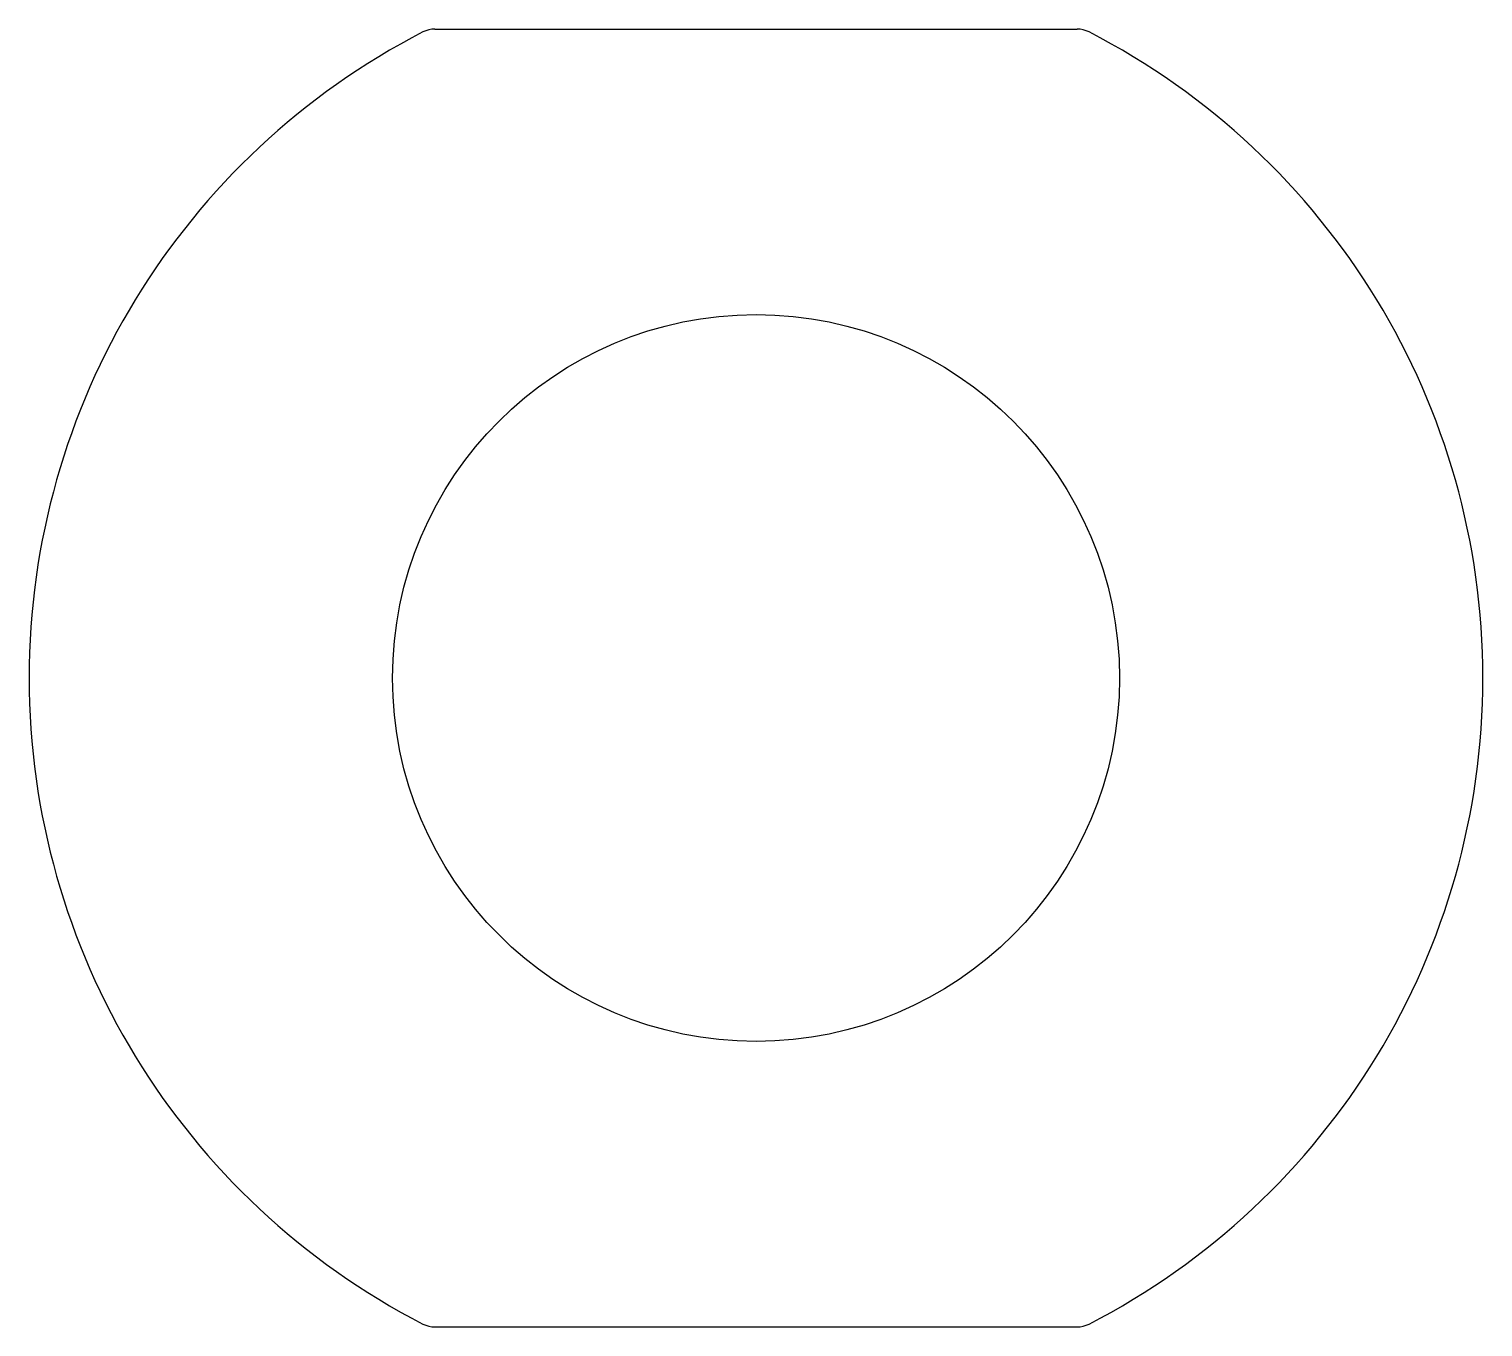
# Model space of a CAD drawing. Extents: x 2408.2 to 2436.2, y 1697.9 to 1722.9.
import ezdxf

# ---------------------------------------------------------------- set-up
doc = ezdxf.new("R2010")
doc.units = 0
doc.layers.get('0').update_dxf_attribs({"linetype": 'CONTINUOUS'})

msp = doc.modelspace()

# ---------------------------------------------------------------- linework, layer by layer
for p, q in [((2416.063, 1722.886), (2428.432, 1722.886)), ((2416.063, 1697.886), (2428.432, 1697.886))]:
    msp.add_line(p, q)
msp.add_circle((2422.248, 1710.386), 7)
for centre, radius, start, end in [((2416.063, 1722.386), 0.5, 90, 117.266), ((2428.432, 1722.386), 0.5, 62.734, 90), ((2422.248, 1710.386), 14, 117.266, 242.734), ((2422.248, 1710.386), 14, 297.266, 62.734), ((2416.063, 1698.386), 0.5, 242.734, 270), ((2428.432, 1698.386), 0.5, 270, 297.266)]:
    msp.add_arc(centre, radius, start, end)

doc.saveas('drawing.dxf')
